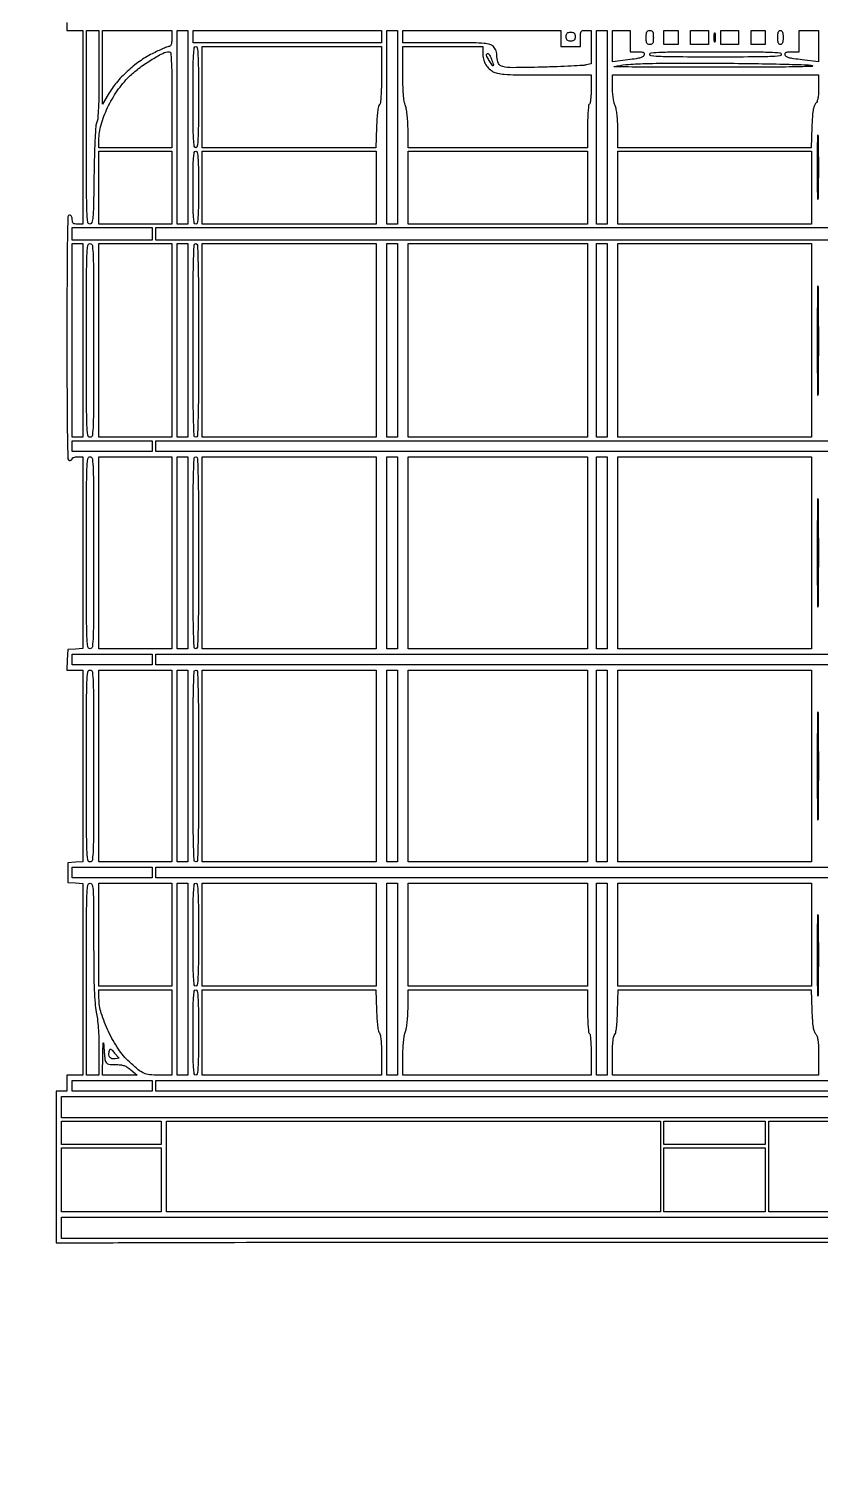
# Model space of a CAD drawing. Header units: millimetres. Extents: x -300689 to 10556, y -104928 to 107291.
# Drawn here: x -20848.6 to -20795.2, y 28002.5 to 28099 of the extents above; entities that cross this region are included whole.
import ezdxf

# ---------------------------------------------------------------- set-up
doc = ezdxf.new("R2010")
doc.units = ezdxf.units.MM

msp = doc.modelspace()

# ---------------------------------------------------------------- linework, layer by layer
msp.add_lwpolyline([(-20846.0108, 28099.4313), (-20846.0108, 28098.8924), (-20845.4719, 28098.8924), (-20844.933, 28098.8924), (-20844.933, 28092.3654), (-20844.933, 28085.8385), (-20845.2922, 28085.8385, -0.030103), (-20845.4855, 28085.8502, -0.144586), (-20845.5857, 28085.8934, -0.173074), (-20845.6364, 28085.9793, -0.047675), (-20845.6515, 28086.1379, 0.04716), (-20845.6633, 28086.2629, 0.088208), (-20845.6994, 28086.3575, 0.118484), (-20845.7569, 28086.416, 0.140575), (-20845.8312, 28086.4373, 0.403797), (-20845.9429, 28086.3295, 0.00349), (-20845.9802, 28085.0301, 0.004875), (-20846.0055, 28082.9212, 0.000559), (-20846.0108, 28078.1739, 0.000559), (-20846.0055, 28073.4265, 0.004875), (-20845.9802, 28071.3176, 0.00349), (-20845.9429, 28070.0182, 0.403797), (-20845.8312, 28069.9104, 0.064853), (-20845.7625, 28069.9194, 0.082425), (-20845.7043, 28069.9456, 0.098894), (-20845.6654, 28069.9845, 0.148195), (-20845.6515, 28070.0302, -0.254951), (-20845.6264, 28070.0762, -0.06271), (-20845.546, 28070.1148, -0.048861), (-20845.4299, 28070.1412, -0.031626), (-20845.2922, 28070.15), (-20844.933, 28070.15), (-20844.933, 28063.6898), (-20844.933, 28057.2297), (-20845.4419, 28057.1928), (-20845.9509, 28057.156), (-20845.9868, 28056.4674), (-20846.0228, 28055.7788), (-20845.4779, 28055.7788), (-20844.933, 28055.7788), (-20844.933, 28049.3186), (-20844.933, 28042.8585), (-20845.4419, 28042.8216), (-20845.9509, 28042.7848), (-20845.9509, 28042.1261), (-20845.9509, 28041.4674), (-20845.4419, 28041.4306), (-20844.933, 28041.3938), (-20844.933, 28034.9336), (-20844.933, 28028.4735), (-20845.4719, 28028.4735), (-20846.0108, 28028.4735), (-20846.0108, 28027.9346), (-20846.0108, 28027.3956), (-20846.7294, 28027.3956), (-20846.7294, 28022.3058), (-20846.7295, 28017.1677, -0.0000285), (-20841.1665, 28017.186, -0.000686), (-20828.253, 28017.2101, -0.000124), (-20804.2146, 28017.216), (-20757.9872, 28017.216)], format="xyb")
for points in [[(-20843.8551, 28095.966, -0.002996), (-20843.8632, 28094.6228, -0.008027), (-20843.89, 28093.6666, -0.008053), (-20843.9314, 28092.9792, -0.082012), (-20843.9991, 28092.7026, 0.081903), (-20844.0674, 28092.4235, 0.006029), (-20844.1185, 28091.6348, 0.00688), (-20844.1602, 28090.5641, 0.002778), (-20844.1887, 28089.102, -0.001162), (-20844.2224, 28087.0393, -0.016372), (-20844.2604, 28086.3001, -0.049978), (-20844.3272, 28085.941, -0.333313), (-20844.4639, 28085.8385, -0.384551), (-20844.6109, 28085.9712, -0.016795), (-20844.6625, 28086.7199, -0.008269), (-20844.6891, 28088.1496, -0.000519), (-20844.6934, 28092.3654), (-20844.6934, 28098.8924), (-20844.2743, 28098.8924), (-20843.8551, 28098.8924)], [(-20838.945, 28098.3534, -0.017664), (-20838.9538, 28098.1044, -0.057004), (-20838.9841, 28097.9418, -0.105289), (-20839.0361, 28097.8484, -0.216483), (-20839.1107, 28097.8145, 0.095799), (-20839.2176, 28097.7938, 0.005815), (-20839.5201, 28097.6682, 0.008511), (-20839.8784, 28097.5072, 0.006182), (-20840.2716, 28097.3165, 0.039191), (-20841.1215, 28096.8042, 0.031515), (-20841.9491, 28096.1298, 0.031782), (-20842.6769, 28095.3648, 0.042518), (-20843.2271, 28094.581), (-20843.6103, 28093.9223), (-20843.613, 28096.4073), (-20843.6156, 28098.8924), (-20841.2803, 28098.8924), (-20838.945, 28098.8924)], [(-20812.7175, 28098.3534), (-20812.7175, 28097.8145), (-20812.0588, 28097.8145), (-20811.4002, 28097.8145), (-20811.4002, 28098.3534, -0.012152), (-20811.392, 28098.691, -0.135673), (-20811.3503, 28098.8175, -0.212646), (-20811.2566, 28098.8767, -0.036189), (-20811.0409, 28098.8924), (-20810.6816, 28098.8924), (-20810.6816, 28097.7686), (-20810.6816, 28096.6448), (-20811.0109, 28096.5629, -0.046474), (-20811.2412, 28096.5279, -0.002183), (-20812.0264, 28096.4856, -0.003585), (-20812.9605, 28096.4461, -0.002567), (-20814.0054, 28096.4149, -0.003485), (-20815.9892, 28096.3795, -0.059326), (-20816.637, 28096.4495, -0.220437), (-20816.922, 28096.6708, -0.119754), (-20817.0289, 28097.1106, 0.035136), (-20817.0441, 28097.3267, 0.046909), (-20817.0897, 28097.5179, 0.05182), (-20817.1649, 28097.6813, 0.062661), (-20817.2684, 28097.8145, 0.13166), (-20817.5073, 28097.9524, 0.046644), (-20817.8997, 28098.0192, 0.017314), (-20818.6189, 28098.0485, 0.00152), (-20820.442, 28098.054), (-20823.3762, 28098.054), (-20823.3762, 28098.4732), (-20823.3762, 28098.8924), (-20818.0468, 28098.8924), (-20812.7175, 28098.8924)], [(-20811.7594, 28098.4732, -0.045527), (-20811.7733, 28098.3213, -0.152009), (-20811.8193, 28098.2337, -0.152009), (-20811.9069, 28098.1877, -0.045527), (-20812.0588, 28098.1738, -0.045527), (-20812.2108, 28098.1877, -0.152009), (-20812.2984, 28098.2337, -0.152009), (-20812.3444, 28098.3213, -0.045527), (-20812.3582, 28098.4732, -0.045527), (-20812.3444, 28098.6251, -0.152009), (-20812.2984, 28098.7127, -0.152009), (-20812.2108, 28098.7587, -0.045527), (-20812.0588, 28098.7726, -0.045527), (-20811.9069, 28098.7587, -0.152009), (-20811.8193, 28098.7127, -0.152009), (-20811.7733, 28098.6251, -0.045527)], [(-20808.0469, 28098.1738), (-20808.0469, 28097.4552), (-20807.5591, 28097.4552, -0.015142), (-20807.3005, 28097.4474, -0.094633), (-20807.1729, 28097.4149, -0.212714), (-20807.117, 28097.3504, -0.121696), (-20807.1115, 28097.2457, -0.196068), (-20807.184, 28097.1344, -0.076998), (-20807.3517, 28097.0528, -0.037516), (-20807.6518, 28096.9844, -0.00744), (-20808.1982, 28096.9107), (-20809.2445, 28096.7853), (-20809.2445, 28097.8388), (-20809.2445, 28098.8924), (-20808.6457, 28098.8924), (-20808.0469, 28098.8924)], [(-20806.49, 28098.4133, -0.017388), (-20806.499, 28098.1557, -0.098846), (-20806.5349, 28098.0241, -0.184152), (-20806.6072, 28097.9577, -0.094959), (-20806.7295, 28097.9343, -0.094959), (-20806.8519, 28097.9577, -0.184152), (-20806.9241, 28098.0241, -0.098846), (-20806.9601, 28098.1557, -0.017388), (-20806.969, 28098.4133, -0.017388), (-20806.9601, 28098.6709, -0.098846), (-20806.9241, 28098.8025, -0.184152), (-20806.8519, 28098.8689, -0.094959), (-20806.7295, 28098.8924, -0.094959), (-20806.6072, 28098.8689, -0.184152), (-20806.5349, 28098.8025, -0.098846), (-20806.499, 28098.6709, -0.017388)], [(-20802.3336, 28098.1439, -0.142433), (-20802.3527, 28098.1067, -0.611425), (-20802.3703, 28098.1119, -0.039503), (-20802.3824, 28098.2203, -0.008087), (-20802.3855, 28098.4133, -0.008087), (-20802.3824, 28098.6063, -0.039503), (-20802.3703, 28098.7148, -0.611425), (-20802.3527, 28098.7199, -0.142433), (-20802.3336, 28098.6828, -0.029693), (-20802.3175, 28098.5601, -0.017887), (-20802.3122, 28098.4133, -0.017887), (-20802.3175, 28098.2666, -0.029693)], [(-20797.7475, 28098.4133, -0.020272), (-20797.7567, 28098.1872, -0.069535), (-20797.7887, 28098.0441, -0.128937), (-20797.8451, 28097.9642, -0.176579), (-20797.9272, 28097.9343, -0.176579), (-20798.0092, 28097.9642, -0.128937), (-20798.0656, 28098.0441, -0.069535), (-20798.0976, 28098.1872, -0.020272), (-20798.1068, 28098.4133, -0.020272), (-20798.0976, 28098.6394, -0.069535), (-20798.0656, 28098.7826, -0.128937), (-20798.0092, 28098.8625, -0.176579), (-20797.9272, 28098.8924, -0.176579), (-20797.8451, 28098.8625, -0.128937), (-20797.7887, 28098.7826, -0.069535), (-20797.7567, 28098.6394, -0.020272)], [(-20795.3523, 28097.8385), (-20795.3523, 28096.7846), (-20796.4588, 28096.9103, -0.006784), (-20797.0424, 28096.9847, -0.036077), (-20797.3567, 28097.0525, -0.075797), (-20797.5309, 28097.1336, -0.201388), (-20797.6053, 28097.2457, -0.121795), (-20797.5997, 28097.3504, -0.212354), (-20797.5437, 28097.4149, -0.094558), (-20797.416, 28097.4474, -0.01516), (-20797.1575, 28097.4552), (-20796.6697, 28097.4552), (-20796.6697, 28098.1738), (-20796.6697, 28098.8924), (-20796.011, 28098.8924), (-20795.3523, 28098.8924)], [(-20838.945, 28094.2217), (-20838.945, 28090.9882), (-20841.4, 28090.9882), (-20843.8551, 28090.9882), (-20843.8551, 28091.5054, -0.069956), (-20843.7111, 28092.5296, -0.041278), (-20843.273, 28093.687, -0.039648), (-20842.6184, 28094.8207, -0.045854), (-20841.8204, 28095.7786, -0.035806), (-20841.1835, 28096.3294, -0.021777), (-20840.3604, 28096.89, -0.018535), (-20839.5593, 28097.3458, -0.120636), (-20839.1123, 28097.4552, -0.38324), (-20839.0181, 28097.3706, -0.013799), (-20838.9765, 28096.8468, -0.011233), (-20838.9509, 28095.973, -0.001694)], [(-20837.1486, 28094.4014, -0.001456), (-20837.1542, 28092.4737, -0.01169), (-20837.1801, 28091.587, -0.017501), (-20837.2246, 28091.0798, -0.37875), (-20837.3282, 28090.9882, -0.37875), (-20837.4318, 28091.0798, -0.017501), (-20837.4763, 28091.587, -0.01169), (-20837.5022, 28092.4737, -0.001456), (-20837.5078, 28094.4014, -0.001456), (-20837.5022, 28096.329, -0.01169), (-20837.4763, 28097.2157, -0.017501), (-20837.4318, 28097.7229, -0.37875), (-20837.3282, 28097.8145, -0.37875), (-20837.2246, 28097.7229, -0.017501), (-20837.1801, 28097.2157, -0.01169), (-20837.1542, 28096.329, -0.001456)], [(-20824.8133, 28095.9223, -0.004563), (-20824.8212, 28095.0583, -0.012853), (-20824.8477, 28094.4547, -0.012205), (-20824.8881, 28094.0264, -0.168293), (-20824.9552, 28093.8882, 0.153526), (-20825.0179, 28093.768, 0.012182), (-20825.0728, 28093.4086, 0.014431), (-20825.1189, 28092.9423, 0.007837), (-20825.1499, 28092.3672), (-20825.2027, 28090.9882), (-20831.0559, 28090.9882), (-20836.909, 28090.9882), (-20836.909, 28094.4014), (-20836.909, 28097.8145), (-20830.8612, 28097.8145), (-20824.8133, 28097.8145)], [(-20817.9827, 28097.3654, 0.050362), (-20817.9399, 28096.9781, 0.070617), (-20817.8202, 28096.6519, 0.071336), (-20817.6155, 28096.3742, 0.052646), (-20817.3202, 28096.1315, 0.093268), (-20817.0076, 28096.0005, 0.036128), (-20816.5407, 28095.9353, 0.014953), (-20815.7267, 28095.9056, 0.001579), (-20813.8253, 28095.8991), (-20810.6816, 28095.8984), (-20810.6816, 28094.9473, -0.011753), (-20810.6903, 28094.5776, -0.017326), (-20810.7168, 28094.254, -0.012687), (-20810.7541, 28093.9926, -0.215801), (-20810.8014, 28093.9223, 0.230836), (-20810.851, 28093.8437, 0.007579), (-20810.8871, 28093.4634, 0.012614), (-20810.9128, 28092.9898, 0.007251), (-20810.9211, 28092.4183), (-20810.9211, 28090.9882), (-20816.969, 28090.9882), (-20823.0169, 28090.9882), (-20823.0221, 28092.1559, 0.011469), (-20823.0361, 28092.6639, 0.014301), (-20823.0733, 28093.1345, 0.015467), (-20823.1288, 28093.5324, 0.044115), (-20823.2, 28093.8026, -0.050059), (-20823.2792, 28094.1182, -0.017056), (-20823.3319, 28094.5884, -0.013298), (-20823.3638, 28095.2156, -0.005824), (-20823.3744, 28096.0481), (-20823.3762, 28097.8145), (-20820.6816, 28097.8145), (-20817.987, 28097.8145)], [(-20817.3999, 28096.9583, -0.00345), (-20817.2734, 28096.5873, -0.231634), (-20817.2821, 28096.5227, -0.528903), (-20817.322, 28096.5224, -0.005445), (-20817.5079, 28096.7966, -0.014063), (-20817.67, 28097.0568, -0.072482), (-20817.7334, 28097.2138, -0.227362), (-20817.7157, 28097.2979, -0.233046), (-20817.6394, 28097.3355, -0.218946), (-20817.5895, 28097.3125, -0.035716), (-20817.5245, 28097.2247, -0.033702), (-20817.4581, 28097.1028, -0.023911)], [(-20797.8673, 28097.2756, -0.389565), (-20797.965, 28097.1692, -0.011091), (-20798.6357, 28097.1271, -0.00904), (-20799.7791, 28097.1015, -0.00109), (-20802.2984, 28097.096, -0.00109), (-20804.8177, 28097.1015, -0.00904), (-20805.9611, 28097.1271, -0.011091), (-20806.6318, 28097.1692, -0.389565), (-20806.7295, 28097.2756, -0.389565), (-20806.6318, 28097.382, -0.011091), (-20805.9611, 28097.4241, -0.00904), (-20804.8177, 28097.4497, -0.00109), (-20802.2984, 28097.4552, -0.00109), (-20799.7791, 28097.4497, -0.00904), (-20798.6357, 28097.4241, -0.011091), (-20797.965, 28097.382, -0.389565)], [(-20795.7715, 28096.5243, -0.870229), (-20795.7776, 28096.4666, -0.003684), (-20797.0743, 28096.4334, -0.003611), (-20799.0867, 28096.4112, -0.000958), (-20802.2984, 28096.4051, -0.00064), (-20804.9727, 28096.4085, -0.00111), (-20807.1936, 28096.4192, -0.000193), (-20809.1223, 28096.4335, -0.874382), (-20809.1247, 28096.4529, -0.045722), (-20808.3395, 28096.5865, -0.011446), (-20807.0399, 28096.6571, -0.007572), (-20805.082, 28096.6888, -0.001885), (-20801.8792, 28096.6801, -0.001823), (-20799.6375, 28096.6574, -0.002932), (-20797.7269, 28096.6198, -0.001466), (-20796.1341, 28096.5745, -0.053235)], [(-20795.3523, 28095.0395, -0.012135), (-20795.3626, 28094.616, -0.034025), (-20795.3971, 28094.3215, -0.049595), (-20795.4587, 28094.1104, -0.088419), (-20795.5544, 28093.9575, 0.106415), (-20795.6569, 28093.7797, 0.038354), (-20795.7252, 28093.4944, 0.023745), (-20795.7735, 28093.0603, 0.006235), (-20795.809, 28092.3612), (-20795.8615, 28090.9882), (-20802.3734, 28090.9882), (-20808.8852, 28090.9882), (-20808.8852, 28092.1896, 0.009964), (-20808.8962, 28092.7416, 0.017456), (-20808.9303, 28093.1973, 0.020976), (-20808.9859, 28093.5609, 0.050596), (-20809.0648, 28093.821, -0.045893), (-20809.1349, 28094.0442, -0.017504), (-20809.1924, 28094.3652, -0.016993), (-20809.2315, 28094.7243, -0.018592), (-20809.2445, 28095.0747), (-20809.2445, 28095.8984), (-20802.2984, 28095.8984), (-20795.3523, 28095.8984)], [(-20795.3825, 28087.7247, -0.018998), (-20795.3956, 28087.4932, -0.945007), (-20795.408, 28087.4936, -0.003865), (-20795.4164, 28088.2751, -0.000771), (-20795.4186, 28089.6708, -0.000771), (-20795.4164, 28091.0666, -0.003865), (-20795.408, 28091.848, -0.945007), (-20795.3956, 28091.8485, -0.018998), (-20795.3825, 28091.6169, -0.002921), (-20795.3712, 28090.731, -0.001714), (-20795.3676, 28089.6708, -0.001714), (-20795.3712, 28088.6107, -0.002921)], [(-20837.1486, 28088.2936, -0.002122), (-20837.1544, 28086.9228, -0.01614), (-20837.1807, 28086.2776, -0.029936), (-20837.2284, 28085.9207, -0.358821), (-20837.3282, 28085.8385, -0.358821), (-20837.428, 28085.9207, -0.029936), (-20837.4757, 28086.2776, -0.01614), (-20837.502, 28086.9228, -0.002122), (-20837.5078, 28088.2936, -0.002122), (-20837.502, 28089.6644, -0.01614), (-20837.4757, 28090.3096, -0.029936), (-20837.428, 28090.6665, -0.358821), (-20837.3282, 28090.7487, -0.358821), (-20837.2284, 28090.6665, -0.029936), (-20837.1807, 28090.3096, -0.01614), (-20837.1544, 28089.6644, -0.002122)], [(-20844.2144, 28077.9942, -0.000491), (-20844.2186, 28073.701, -0.008679), (-20844.2454, 28072.3131, -0.02016), (-20844.3001, 28071.604, -0.380257), (-20844.4539, 28071.4673, -0.380257), (-20844.6077, 28071.604, -0.02016), (-20844.6624, 28072.3131, -0.008679), (-20844.6892, 28073.701, -0.000491), (-20844.6934, 28077.9942, -0.000491), (-20844.6892, 28082.2875, -0.008679), (-20844.6624, 28083.6754, -0.02016), (-20844.6077, 28084.3844, -0.380257), (-20844.4539, 28084.5212, -0.380257), (-20844.3001, 28084.3844, -0.02016), (-20844.2454, 28083.6754, -0.008679), (-20844.2186, 28082.2875, -0.000491)], [(-20837.1486, 28077.9942, -0.000718), (-20837.1539, 28074.2565, -0.006161), (-20837.1793, 28072.5851, -0.005451), (-20837.2183, 28071.572, -0.399841), (-20837.3282, 28071.4673, -0.399841), (-20837.4381, 28071.572, -0.005451), (-20837.4771, 28072.5851, -0.006161), (-20837.5025, 28074.2565, -0.000718), (-20837.5078, 28077.9942, -0.000718), (-20837.5025, 28081.732, -0.006161), (-20837.4771, 28083.4034, -0.005451), (-20837.4381, 28084.4165, -0.399841), (-20837.3282, 28084.5212, -0.399841), (-20837.2183, 28084.4165, -0.005451), (-20837.1793, 28083.4034, -0.006161), (-20837.1539, 28081.732, -0.000718)], [(-20795.3824, 28074.6624, -0.011633), (-20795.3946, 28074.2982, -0.967009), (-20795.4063, 28074.2985, -0.00211), (-20795.4142, 28075.6316, -0.000429), (-20795.4162, 28077.9942, -0.000425), (-20795.4142, 28080.3557, -0.002174), (-20795.4062, 28081.6674, -0.970897), (-20795.3946, 28081.6677, -0.009628), (-20795.3823, 28081.2492, -0.00159), (-20795.3718, 28079.7378, -0.000949), (-20795.3684, 28077.94, -0.00095), (-20795.3718, 28076.1495, -0.001649)], [(-20844.2144, 28063.6829, -0.000496), (-20844.2186, 28059.4297, -0.008759), (-20844.2455, 28058.0542, -0.020486), (-20844.3003, 28057.3522, -0.379787), (-20844.4539, 28057.2159, -0.379787), (-20844.6075, 28057.3522, -0.020486), (-20844.6624, 28058.0542, -0.008759), (-20844.6892, 28059.4297, -0.000496), (-20844.6934, 28063.6829, -0.000496), (-20844.6892, 28067.9361, -0.008759), (-20844.6624, 28069.3116, -0.020486), (-20844.6075, 28070.0136, -0.379787), (-20844.4539, 28070.15, -0.379787), (-20844.3003, 28070.0136, -0.020486), (-20844.2455, 28069.3116, -0.008759), (-20844.2186, 28067.9361, -0.000496)], [(-20837.1486, 28063.6829, -0.000725), (-20837.1539, 28059.98, -0.006218), (-20837.1793, 28058.3237, -0.005546), (-20837.2183, 28057.3204, -0.399657), (-20837.3282, 28057.2159, -0.399657), (-20837.4381, 28057.3204, -0.005546), (-20837.4771, 28058.3237, -0.006218), (-20837.5025, 28059.98, -0.000725), (-20837.5078, 28063.6829, -0.000725), (-20837.5025, 28067.3859, -0.006218), (-20837.4771, 28069.0422, -0.005546), (-20837.4381, 28070.0455, -0.399657), (-20837.3282, 28070.15, -0.399657), (-20837.2183, 28070.0455, -0.005546), (-20837.1793, 28069.0422, -0.006218), (-20837.1539, 28067.3859, -0.000725)], [(-20795.3823, 28060.4195, -0.010664), (-20795.3946, 28060.0317, -0.968786), (-20795.4063, 28060.0319, -0.002163), (-20795.4142, 28061.3424, -0.000431), (-20795.4162, 28063.6829, -0.000431), (-20795.4142, 28066.0235, -0.002163), (-20795.4063, 28067.3339, -0.968786), (-20795.3946, 28067.3342, -0.010664), (-20795.3823, 28066.9464, -0.001635), (-20795.3718, 28065.4608, -0.000959), (-20795.3684, 28063.6829, -0.000959), (-20795.3718, 28061.9051, -0.001635)], [(-20844.2144, 28049.3117, -0.000496), (-20844.2186, 28045.0585, -0.008759), (-20844.2455, 28043.683, -0.020486), (-20844.3003, 28042.981, -0.379787), (-20844.4539, 28042.8447, -0.379787), (-20844.6075, 28042.981, -0.020486), (-20844.6624, 28043.683, -0.008759), (-20844.6892, 28045.0585, -0.000496), (-20844.6934, 28049.3117, -0.000496), (-20844.6892, 28053.5649, -0.008759), (-20844.6624, 28054.9404, -0.020486), (-20844.6075, 28055.6424, -0.379787), (-20844.4539, 28055.7788, -0.379787), (-20844.3003, 28055.6424, -0.020486), (-20844.2455, 28054.9404, -0.008759), (-20844.2186, 28053.5649, -0.000496)], [(-20837.1486, 28049.3117, -0.000725), (-20837.1539, 28045.6088, -0.006218), (-20837.1793, 28043.9525, -0.005546), (-20837.2183, 28042.9492, -0.399657), (-20837.3282, 28042.8447, -0.399657), (-20837.4381, 28042.9492, -0.005546), (-20837.4771, 28043.9525, -0.006218), (-20837.5025, 28045.6088, -0.000725), (-20837.5078, 28049.3117, -0.000725), (-20837.5025, 28053.0147, -0.006218), (-20837.4771, 28054.671, -0.005546), (-20837.4381, 28055.6743, -0.399657), (-20837.3282, 28055.7788, -0.399657), (-20837.2183, 28055.6743, -0.005546), (-20837.1793, 28054.671, -0.006218), (-20837.1539, 28053.0147, -0.000725)], [(-20795.3823, 28046.0483, -0.010664), (-20795.3946, 28045.6605, -0.968786), (-20795.4063, 28045.6607, -0.002163), (-20795.4142, 28046.9712, -0.000431), (-20795.4162, 28049.3117, -0.000431), (-20795.4142, 28051.6523, -0.002163), (-20795.4063, 28052.9627, -0.968786), (-20795.3946, 28052.963, -0.010664), (-20795.3823, 28052.5752, -0.001635), (-20795.3718, 28051.0896, -0.000959), (-20795.3684, 28049.3117, -0.000959), (-20795.3718, 28047.5339, -0.001635)], [(-20844.2123, 28037.4854, 0.002108), (-20844.2029, 28035.5073, 0.007189), (-20844.1729, 28034.2199, 0.010598), (-20844.1202, 28033.3268, 0.032167), (-20844.0327, 28032.725, -0.024261), (-20843.9587, 28032.2675, -0.010512), (-20843.9029, 28031.6532, -0.009613), (-20843.867, 28030.9427, -0.007802), (-20843.8551, 28030.1801), (-20843.8551, 28028.4735), (-20844.2743, 28028.4735), (-20844.6934, 28028.4735), (-20844.6934, 28034.9405, -0.000496), (-20844.6892, 28039.1937, -0.008759), (-20844.6624, 28040.5692, -0.020486), (-20844.6075, 28041.2712, -0.379787), (-20844.4539, 28041.4076, -0.34375), (-20844.3092, 28041.2947, -0.046256), (-20844.2459, 28040.8871, -0.014383), (-20844.2181, 28040.0383, -0.000866)], [(-20837.1486, 28037.9345, -0.001428), (-20837.1542, 28035.9721, -0.011492), (-20837.1801, 28035.0703, -0.01699), (-20837.2244, 28034.5535, -0.379593), (-20837.3282, 28034.4615, -0.379593), (-20837.432, 28034.5535, -0.01699), (-20837.4764, 28035.0703, -0.011492), (-20837.5022, 28035.9721, -0.001428), (-20837.5078, 28037.9345, -0.001428), (-20837.5022, 28039.8969, -0.011492), (-20837.4764, 28040.7988, -0.01699), (-20837.432, 28041.3155, -0.379593), (-20837.3282, 28041.4076, -0.379593), (-20837.2244, 28041.3155, -0.01699), (-20837.1801, 28040.7988, -0.011492), (-20837.1542, 28039.8969, -0.001428)], [(-20795.3824, 28034.0642, -0.016648), (-20795.3951, 28033.7991, -0.953549), (-20795.4071, 28033.7995, -0.002913), (-20795.4153, 28034.7959, -0.000596), (-20795.4174, 28036.5573, -0.000589), (-20795.4153, 28038.3175, -0.00303), (-20795.4071, 28039.2927, -0.960617), (-20795.3951, 28039.2931, -0.012958), (-20795.3824, 28038.9744, -0.002192), (-20795.3715, 28037.8447, -0.001317), (-20795.368, 28036.5037, -0.001318), (-20795.3715, 28035.1698, -0.0023)], [(-20838.945, 28031.3477), (-20838.945, 28028.4735), (-20839.827, 28028.4735, -0.024329), (-20840.4411, 28028.5034, -0.08156), (-20840.8292, 28028.6066, -0.067246), (-20841.2024, 28028.8391, -0.013078), (-20841.8013, 28029.3618, -0.059889), (-20842.5406, 28030.2264, -0.03545), (-20843.2123, 28031.4078, -0.035651), (-20843.6972, 28032.6404, -0.075322), (-20843.8535, 28033.6531), (-20843.8551, 28034.222), (-20841.4, 28034.222), (-20838.945, 28034.222)], [(-20837.1486, 28031.3477, -0.001769), (-20837.1543, 28029.7333, -0.013837), (-20837.1804, 28028.9825, -0.023304), (-20837.2266, 28028.5604, -0.369335), (-20837.3282, 28028.4735, -0.369335), (-20837.4298, 28028.5604, -0.023304), (-20837.476, 28028.9825, -0.013837), (-20837.5021, 28029.7333, -0.001769), (-20837.5078, 28031.3477, -0.001769), (-20837.5021, 28032.9621, -0.013837), (-20837.476, 28033.713, -0.023304), (-20837.4298, 28034.135, -0.369335), (-20837.3282, 28034.222, -0.369335), (-20837.2266, 28034.135, -0.023304), (-20837.1804, 28033.713, -0.013837), (-20837.1543, 28032.9621, -0.001769)], [(-20825.1499, 28032.8429, 0.007837), (-20825.1189, 28032.2678, 0.014431), (-20825.0728, 28031.8015, 0.012182), (-20825.0179, 28031.4421, 0.153526), (-20824.9552, 28031.322, -0.157293), (-20824.8916, 28031.1977, -0.016678), (-20824.8495, 28030.8709, -0.016484), (-20824.8218, 28030.4229, -0.007177), (-20824.8133, 28029.8268), (-20824.8133, 28028.4735), (-20830.8612, 28028.4735), (-20836.909, 28028.4735), (-20836.909, 28031.3477), (-20836.909, 28034.222), (-20831.0559, 28034.222), (-20825.2027, 28034.222)], [(-20810.9211, 28032.7919, 0.007251), (-20810.9128, 28032.2204, 0.012614), (-20810.8871, 28031.7468, 0.007579), (-20810.851, 28031.3664, 0.230836), (-20810.8014, 28031.2878, -0.229563), (-20810.752, 28031.2102, -0.007969), (-20810.7158, 28030.844, -0.013028), (-20810.69, 28030.3888, -0.007657), (-20810.6816, 28029.8437), (-20810.6816, 28028.4735), (-20817.0289, 28028.4735), (-20823.3762, 28028.4735), (-20823.3744, 28029.701, -0.010462), (-20823.3622, 28030.2443, -0.01463), (-20823.327, 28030.7288, -0.016327), (-20823.2726, 28031.1307, -0.044694), (-20823.2, 28031.4076, 0.044115), (-20823.1288, 28031.6778, 0.015467), (-20823.0733, 28032.0757, 0.014301), (-20823.0361, 28032.5463, 0.011469), (-20823.0221, 28033.0543), (-20823.0169, 28034.222), (-20816.969, 28034.222), (-20810.9211, 28034.222)], [(-20795.809, 28032.849, 0.006235), (-20795.7735, 28032.1499, 0.023745), (-20795.7252, 28031.7158, 0.038354), (-20795.6569, 28031.4304, 0.106415), (-20795.5544, 28031.2527, -0.103166), (-20795.4522, 28031.0783, -0.04768), (-20795.3922, 28030.8211, -0.027229), (-20795.3607, 28030.4246, -0.006222), (-20795.3523, 28029.7515), (-20795.3523, 28028.4735), (-20802.2984, 28028.4735), (-20809.2445, 28028.4735), (-20809.2445, 28029.7669, -0.007331), (-20809.2359, 28030.353, -0.018513), (-20809.2076, 28030.7786, -0.021217), (-20809.1633, 28031.0806, -0.150428), (-20809.0948, 28031.21, 0.151316), (-20809.0258, 28031.3409, 0.015934), (-20808.9724, 28031.6869, 0.015875), (-20808.93, 28032.1607, 0.00695), (-20808.9025, 28032.7908), (-20808.86, 28034.222), (-20802.3607, 28034.222), (-20795.8615, 28034.222)], [(-20843.433, 28029.4615, 0.08696), (-20843.3726, 28029.3178, 0.156279), (-20843.2749, 28029.2373, 0.08077), (-20843.1011, 28029.1987, 0.012325), (-20842.7451, 28029.1872, -0.022784), (-20842.4017, 28029.1688, -0.05842), (-20842.159, 28029.1157, -0.06325), (-20841.9465, 28029.0108, -0.030581), (-20841.704, 28028.8279), (-20841.2893, 28028.4735), (-20842.4525, 28028.4735), (-20843.6156, 28028.4735), (-20843.5925, 28029.8807, -0.002768), (-20843.5814, 28030.3893, -0.017145), (-20843.5652, 28030.6501, -0.869747), (-20843.5483, 28030.6508, -0.03352), (-20843.532, 28030.5094, 0.005586), (-20843.5131, 28030.1916, 0.005922), (-20843.4874, 28029.8805, 0.005668), (-20843.4591, 28029.6132, 0.026868)], [(-20842.7727, 28029.5708, -0.09387), (-20842.981, 28029.5796, -0.169556), (-20843.1235, 28029.67, -0.156058), (-20843.1861, 28029.8362, -0.076671), (-20843.1626, 28030.0634, -0.039968), (-20843.1154, 28030.1986, -0.373575), (-20843.0639, 28030.2229, -0.139918), (-20842.9894, 28030.1769, -0.006998), (-20842.7971, 28029.9603), (-20842.4959, 28029.6112)]]:
    msp.add_lwpolyline(points, format="xyb", close=True)
for points in [[(-20837.8671, 28092.3654), (-20837.8671, 28085.8385), (-20838.2264, 28085.8385), (-20838.5857, 28085.8385), (-20838.5857, 28092.3654), (-20838.5857, 28098.8924), (-20838.2264, 28098.8924), (-20837.8671, 28098.8924)], [(-20824.8133, 28098.4732), (-20824.8133, 28098.054), (-20831.1606, 28098.054), (-20837.5078, 28098.054), (-20837.5078, 28098.4732), (-20837.5078, 28098.8924), (-20831.1606, 28098.8924), (-20824.8133, 28098.8924)], [(-20823.7354, 28092.3654), (-20823.7354, 28085.8385), (-20824.0947, 28085.8385), (-20824.454, 28085.8385), (-20824.454, 28092.3654), (-20824.454, 28098.8924), (-20824.0947, 28098.8924), (-20823.7354, 28098.8924)], [(-20809.6038, 28092.3654), (-20809.6038, 28085.8385), (-20809.963, 28085.8385), (-20810.3223, 28085.8385), (-20810.3223, 28092.3654), (-20810.3223, 28098.8924), (-20809.963, 28098.8924), (-20809.6038, 28098.8924)], [(-20804.8134, 28098.4133), (-20804.8134, 28097.9343), (-20805.2924, 28097.9343), (-20805.7714, 28097.9343), (-20805.7714, 28098.4133), (-20805.7714, 28098.8924), (-20805.2924, 28098.8924), (-20804.8134, 28098.8924)], [(-20802.7774, 28098.4133), (-20802.7774, 28097.9343), (-20803.3762, 28097.9343), (-20803.975, 28097.9343), (-20803.975, 28098.4133), (-20803.975, 28098.8924), (-20803.3762, 28098.8924), (-20802.7774, 28098.8924)], [(-20800.7415, 28098.4133), (-20800.7415, 28097.9343), (-20801.3403, 28097.9343), (-20801.9391, 28097.9343), (-20801.9391, 28098.4133), (-20801.9391, 28098.8924), (-20801.3403, 28098.8924), (-20800.7415, 28098.8924)], [(-20798.9451, 28098.4133), (-20798.9451, 28097.9343), (-20799.4242, 28097.9343), (-20799.9032, 28097.9343), (-20799.9032, 28098.4133), (-20799.9032, 28098.8924), (-20799.4242, 28098.8924), (-20798.9451, 28098.8924)], [(-20838.945, 28088.2936), (-20838.945, 28085.8385), (-20841.4, 28085.8385), (-20843.8551, 28085.8385), (-20843.8551, 28088.2936), (-20843.8551, 28090.7487), (-20841.4, 28090.7487), (-20838.945, 28090.7487)], [(-20825.1726, 28088.2936), (-20825.1726, 28085.8385), (-20831.0408, 28085.8385), (-20836.909, 28085.8385), (-20836.909, 28088.2936), (-20836.909, 28090.7487), (-20831.0408, 28090.7487), (-20825.1726, 28090.7487)], [(-20810.9211, 28088.2936), (-20810.9211, 28085.8385), (-20816.969, 28085.8385), (-20823.0169, 28085.8385), (-20823.0169, 28088.2936), (-20823.0169, 28090.7487), (-20816.969, 28090.7487), (-20810.9211, 28090.7487)], [(-20795.8314, 28088.2936), (-20795.8314, 28085.8385), (-20802.3583, 28085.8385), (-20808.8852, 28085.8385), (-20808.8852, 28088.2936), (-20808.8852, 28090.7487), (-20802.3583, 28090.7487), (-20795.8314, 28090.7487)], [(-20840.2623, 28085.1798), (-20840.2623, 28084.7607), (-20842.9569, 28084.7607), (-20845.6515, 28084.7607), (-20845.6515, 28085.1798), (-20845.6515, 28085.599), (-20842.9569, 28085.599), (-20840.2623, 28085.599)], [(-20764.6938, 28085.1798), (-20764.6938, 28084.7607), (-20802.3583, 28084.7607), (-20840.0228, 28084.7607), (-20840.0228, 28085.1798), (-20840.0228, 28085.599), (-20802.3583, 28085.599), (-20764.6938, 28085.599)], [(-20844.933, 28077.9942), (-20844.933, 28071.4673), (-20845.2922, 28071.4673), (-20845.6515, 28071.4673), (-20845.6515, 28077.9942), (-20845.6515, 28084.5212), (-20845.2922, 28084.5212), (-20844.933, 28084.5212)], [(-20838.945, 28077.9942), (-20838.945, 28071.4673), (-20841.4, 28071.4673), (-20843.8551, 28071.4673), (-20843.8551, 28077.9942), (-20843.8551, 28084.5212), (-20841.4, 28084.5212), (-20838.945, 28084.5212)], [(-20837.8671, 28077.9942), (-20837.8671, 28071.4673), (-20838.2264, 28071.4673), (-20838.5857, 28071.4673), (-20838.5857, 28077.9942), (-20838.5857, 28084.5212), (-20838.2264, 28084.5212), (-20837.8671, 28084.5212)], [(-20825.1726, 28077.9942), (-20825.1726, 28071.4673), (-20831.0408, 28071.4673), (-20836.909, 28071.4673), (-20836.909, 28077.9942), (-20836.909, 28084.5212), (-20831.0408, 28084.5212), (-20825.1726, 28084.5212)], [(-20823.7354, 28077.9942), (-20823.7354, 28071.4673), (-20824.0947, 28071.4673), (-20824.454, 28071.4673), (-20824.454, 28077.9942), (-20824.454, 28084.5212), (-20824.0947, 28084.5212), (-20823.7354, 28084.5212)], [(-20810.9211, 28077.9942), (-20810.9211, 28071.4673), (-20816.969, 28071.4673), (-20823.0169, 28071.4673), (-20823.0169, 28077.9942), (-20823.0169, 28084.5212), (-20816.969, 28084.5212), (-20810.9211, 28084.5212)], [(-20809.6038, 28077.9942), (-20809.6038, 28071.4673), (-20809.963, 28071.4673), (-20810.3223, 28071.4673), (-20810.3223, 28077.9942), (-20810.3223, 28084.5212), (-20809.963, 28084.5212), (-20809.6038, 28084.5212)], [(-20795.8314, 28077.9942), (-20795.8314, 28071.4673), (-20802.3583, 28071.4673), (-20808.8852, 28071.4673), (-20808.8852, 28077.9942), (-20808.8852, 28084.5212), (-20802.3583, 28084.5212), (-20795.8314, 28084.5212)], [(-20840.2623, 28070.8685), (-20840.2623, 28070.5092), (-20842.9569, 28070.5092), (-20845.6515, 28070.5092), (-20845.6515, 28070.8685), (-20845.6515, 28071.2278), (-20842.9569, 28071.2278), (-20840.2623, 28071.2278)], [(-20764.6938, 28070.8685), (-20764.6938, 28070.5092), (-20802.3583, 28070.5092), (-20840.0228, 28070.5092), (-20840.0228, 28070.8685), (-20840.0228, 28071.2278), (-20802.3583, 28071.2278), (-20764.6938, 28071.2278)], [(-20838.945, 28063.6829), (-20838.945, 28057.2159), (-20841.4, 28057.2159), (-20843.8551, 28057.2159), (-20843.8551, 28063.6829), (-20843.8551, 28070.15), (-20841.4, 28070.15), (-20838.945, 28070.15)], [(-20837.8671, 28063.6829), (-20837.8671, 28057.2159), (-20838.2264, 28057.2159), (-20838.5857, 28057.2159), (-20838.5857, 28063.6829), (-20838.5857, 28070.15), (-20838.2264, 28070.15), (-20837.8671, 28070.15)], [(-20825.1726, 28063.6829), (-20825.1726, 28057.2159), (-20831.0408, 28057.2159), (-20836.909, 28057.2159), (-20836.909, 28063.6829), (-20836.909, 28070.15), (-20831.0408, 28070.15), (-20825.1726, 28070.15)], [(-20823.7354, 28063.6829), (-20823.7354, 28057.2159), (-20824.0947, 28057.2159), (-20824.454, 28057.2159), (-20824.454, 28063.6829), (-20824.454, 28070.15), (-20824.0947, 28070.15), (-20823.7354, 28070.15)], [(-20810.9211, 28063.6829), (-20810.9211, 28057.2159), (-20816.969, 28057.2159), (-20823.0169, 28057.2159), (-20823.0169, 28063.6829), (-20823.0169, 28070.15), (-20816.969, 28070.15), (-20810.9211, 28070.15)], [(-20809.6038, 28063.6829), (-20809.6038, 28057.2159), (-20809.963, 28057.2159), (-20810.3223, 28057.2159), (-20810.3223, 28063.6829), (-20810.3223, 28070.15), (-20809.963, 28070.15), (-20809.6038, 28070.15)], [(-20795.8314, 28063.6829), (-20795.8314, 28057.2159), (-20802.3583, 28057.2159), (-20808.8852, 28057.2159), (-20808.8852, 28063.6829), (-20808.8852, 28070.15), (-20802.3583, 28070.15), (-20795.8314, 28070.15)], [(-20840.2623, 28056.4973), (-20840.2623, 28056.138), (-20842.9569, 28056.138), (-20845.6515, 28056.138), (-20845.6515, 28056.4973), (-20845.6515, 28056.8566), (-20842.9569, 28056.8566), (-20840.2623, 28056.8566)], [(-20764.6938, 28056.4973), (-20764.6938, 28056.138), (-20802.3583, 28056.138), (-20840.0228, 28056.138), (-20840.0228, 28056.4973), (-20840.0228, 28056.8566), (-20802.3583, 28056.8566), (-20764.6938, 28056.8566)], [(-20838.945, 28049.3117), (-20838.945, 28042.8447), (-20841.4, 28042.8447), (-20843.8551, 28042.8447), (-20843.8551, 28049.3117), (-20843.8551, 28055.7788), (-20841.4, 28055.7788), (-20838.945, 28055.7788)], [(-20837.8671, 28049.3117), (-20837.8671, 28042.8447), (-20838.2264, 28042.8447), (-20838.5857, 28042.8447), (-20838.5857, 28049.3117), (-20838.5857, 28055.7788), (-20838.2264, 28055.7788), (-20837.8671, 28055.7788)], [(-20825.1726, 28049.3117), (-20825.1726, 28042.8447), (-20831.0408, 28042.8447), (-20836.909, 28042.8447), (-20836.909, 28049.3117), (-20836.909, 28055.7788), (-20831.0408, 28055.7788), (-20825.1726, 28055.7788)], [(-20823.7354, 28049.3117), (-20823.7354, 28042.8447), (-20824.0947, 28042.8447), (-20824.454, 28042.8447), (-20824.454, 28049.3117), (-20824.454, 28055.7788), (-20824.0947, 28055.7788), (-20823.7354, 28055.7788)], [(-20810.9211, 28049.3117), (-20810.9211, 28042.8447), (-20816.969, 28042.8447), (-20823.0169, 28042.8447), (-20823.0169, 28049.3117), (-20823.0169, 28055.7788), (-20816.969, 28055.7788), (-20810.9211, 28055.7788)], [(-20809.6038, 28049.3117), (-20809.6038, 28042.8447), (-20809.963, 28042.8447), (-20810.3223, 28042.8447), (-20810.3223, 28049.3117), (-20810.3223, 28055.7788), (-20809.963, 28055.7788), (-20809.6038, 28055.7788)], [(-20795.8314, 28049.3117), (-20795.8314, 28042.8447), (-20802.3583, 28042.8447), (-20808.8852, 28042.8447), (-20808.8852, 28049.3117), (-20808.8852, 28055.7788), (-20802.3583, 28055.7788), (-20795.8314, 28055.7788)], [(-20840.2623, 28042.1261), (-20840.2623, 28041.7668), (-20842.9569, 28041.7668), (-20845.6515, 28041.7668), (-20845.6515, 28042.1261), (-20845.6515, 28042.4854), (-20842.9569, 28042.4854), (-20840.2623, 28042.4854)], [(-20764.6938, 28042.1261), (-20764.6938, 28041.7668), (-20802.3583, 28041.7668), (-20840.0228, 28041.7668), (-20840.0228, 28042.1261), (-20840.0228, 28042.4854), (-20802.3583, 28042.4854), (-20764.6938, 28042.4854)], [(-20838.945, 28037.9345), (-20838.945, 28034.4615), (-20841.4, 28034.4615), (-20843.8551, 28034.4615), (-20843.8551, 28037.9345), (-20843.8551, 28041.4076), (-20841.4, 28041.4076), (-20838.945, 28041.4076)], [(-20837.8671, 28034.9405), (-20837.8671, 28028.4735), (-20838.2264, 28028.4735), (-20838.5857, 28028.4735), (-20838.5857, 28034.9405), (-20838.5857, 28041.4076), (-20838.2264, 28041.4076), (-20837.8671, 28041.4076)], [(-20825.1726, 28037.9345), (-20825.1726, 28034.4615), (-20831.0408, 28034.4615), (-20836.909, 28034.4615), (-20836.909, 28037.9345), (-20836.909, 28041.4076), (-20831.0408, 28041.4076), (-20825.1726, 28041.4076)], [(-20823.7354, 28034.9405), (-20823.7354, 28028.4735), (-20824.0947, 28028.4735), (-20824.454, 28028.4735), (-20824.454, 28034.9405), (-20824.454, 28041.4076), (-20824.0947, 28041.4076), (-20823.7354, 28041.4076)], [(-20810.9211, 28037.9345), (-20810.9211, 28034.4615), (-20816.969, 28034.4615), (-20823.0169, 28034.4615), (-20823.0169, 28037.9345), (-20823.0169, 28041.4076), (-20816.969, 28041.4076), (-20810.9211, 28041.4076)], [(-20809.6038, 28034.9405), (-20809.6038, 28028.4735), (-20809.963, 28028.4735), (-20810.3223, 28028.4735), (-20810.3223, 28034.9405), (-20810.3223, 28041.4076), (-20809.963, 28041.4076), (-20809.6038, 28041.4076)], [(-20795.8314, 28037.9345), (-20795.8314, 28034.4615), (-20802.3583, 28034.4615), (-20808.8852, 28034.4615), (-20808.8852, 28037.9345), (-20808.8852, 28041.4076), (-20802.3583, 28041.4076), (-20795.8314, 28041.4076)], [(-20840.2623, 28027.7549), (-20840.2623, 28027.3956), (-20842.9569, 28027.3956), (-20845.6515, 28027.3956), (-20845.6515, 28027.7549), (-20845.6515, 28028.1142), (-20842.9569, 28028.1142), (-20840.2623, 28028.1142)], [(-20764.6938, 28027.7549), (-20764.6938, 28027.3956), (-20802.3583, 28027.3956), (-20840.0228, 28027.3956), (-20840.0228, 28027.7549), (-20840.0228, 28028.1142), (-20802.3583, 28028.1142), (-20764.6938, 28028.1142)], [(-20758.2267, 28026.3178), (-20758.2267, 28025.5992), (-20802.2984, 28025.5992), (-20846.3701, 28025.5992), (-20846.3701, 28026.3178), (-20846.3701, 28027.0364), (-20802.2984, 28027.0364), (-20758.2267, 28027.0364)], [(-20839.6635, 28024.5813), (-20839.6635, 28023.8028), (-20843.0168, 28023.8028), (-20846.3701, 28023.8028), (-20846.3701, 28024.5813), (-20846.3701, 28025.3597), (-20843.0168, 28025.3597), (-20839.6635, 28025.3597)], [(-20806.011, 28022.3058), (-20806.011, 28019.252), (-20822.6576, 28019.252), (-20839.3042, 28019.252), (-20839.3042, 28022.3058), (-20839.3042, 28025.3597), (-20822.6576, 28025.3597), (-20806.011, 28025.3597)], [(-20798.9451, 28024.5813), (-20798.9451, 28023.8028), (-20802.3583, 28023.8028), (-20805.7714, 28023.8028), (-20805.7714, 28024.5813), (-20805.7714, 28025.3597), (-20802.3583, 28025.3597), (-20798.9451, 28025.3597)], [(-20765.4123, 28022.3058), (-20765.4123, 28019.252), (-20782.059, 28019.252), (-20798.7056, 28019.252), (-20798.7056, 28022.3058), (-20798.7056, 28025.3597), (-20782.059, 28025.3597), (-20765.4123, 28025.3597)], [(-20839.6635, 28021.4076), (-20839.6635, 28019.252), (-20843.0168, 28019.252), (-20846.3701, 28019.252), (-20846.3701, 28021.4076), (-20846.3701, 28023.5633), (-20843.0168, 28023.5633), (-20839.6635, 28023.5633)], [(-20798.9451, 28021.4076), (-20798.9451, 28019.252), (-20802.3583, 28019.252), (-20805.7714, 28019.252), (-20805.7714, 28021.4076), (-20805.7714, 28023.5633), (-20802.3583, 28023.5633), (-20798.9451, 28023.5633)], [(-20758.2267, 28018.1741), (-20758.2267, 28017.4556), (-20802.2984, 28017.4556), (-20846.3701, 28017.4556), (-20846.3701, 28018.1741), (-20846.3701, 28018.8927), (-20802.2984, 28018.8927), (-20758.2267, 28018.8927)]]:
    msp.add_lwpolyline(points, close=True)

doc.saveas('drawing.dxf')
